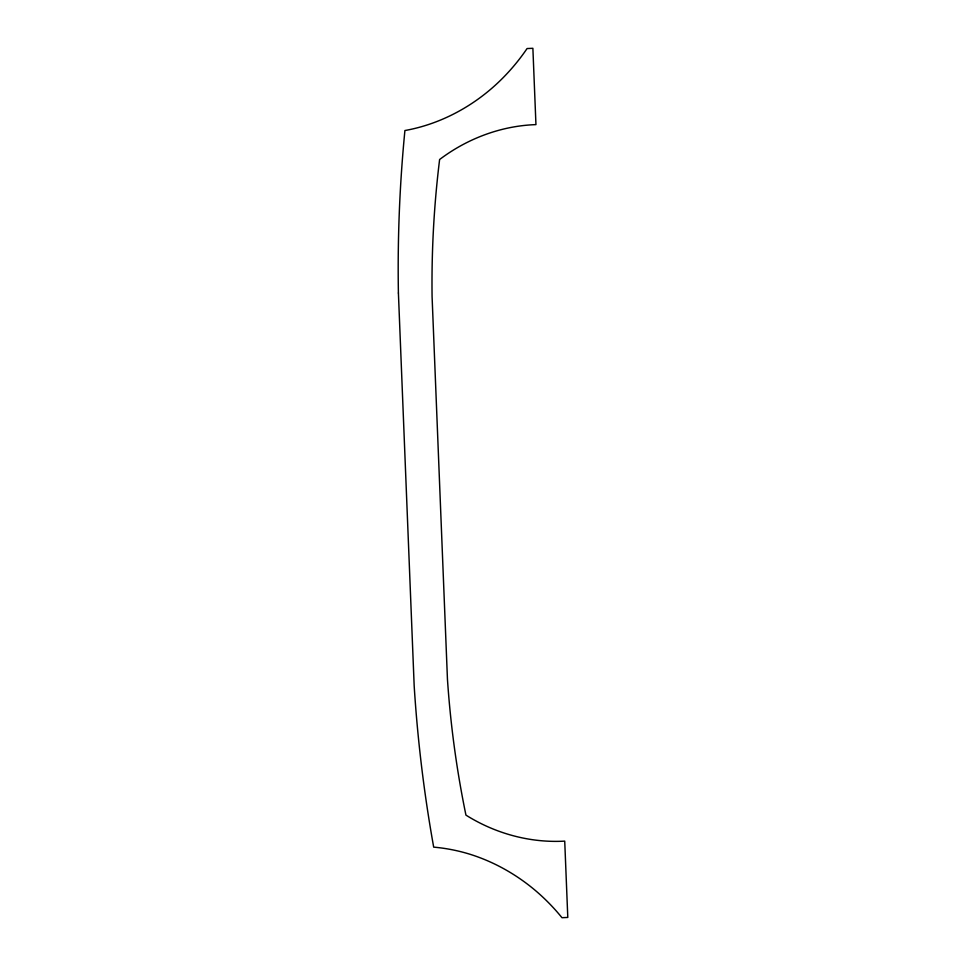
<?xml version="1.0" encoding="UTF-8"?>
<svg xmlns="http://www.w3.org/2000/svg" width="966" height="966" viewBox="0 0 966 966"><rect width="100%" height="100%" fill="white"/><g stroke="black" fill="none" stroke-linecap="round" stroke-linejoin="round"><path stroke-width="1.45" d="M398.403 293.036L414.173 685.812A1400.7 1381.923 -80.7 0 0 433.686 847.134A178.951 176.561 -80.7 0 1 469.669 854.161C493.65 861.624 515.929 874.145 535.14 890.29A207.775 204.985 -80.7 0 1 561.971 917.7L567.791 917.434L564.724 841.12C530.08 843.113 495.268 833.525 465.938 815.111A997.045 983.678 -80.7 0 1 447.451 679.231L432.08 296.574A997.045 983.678 -80.7 0 1 439.615 159.511C467.29 138.561 501.161 125.797 535.949 124.614L532.882 48.3L527.062 48.554A207.473 204.695 -80.7 0 1 502.513 78.318C476.105 104.871 441.897 123.902 404.911 130.531A1400.7 1381.923 -80.7 0 0 398.403 293.036"/></g></svg>
